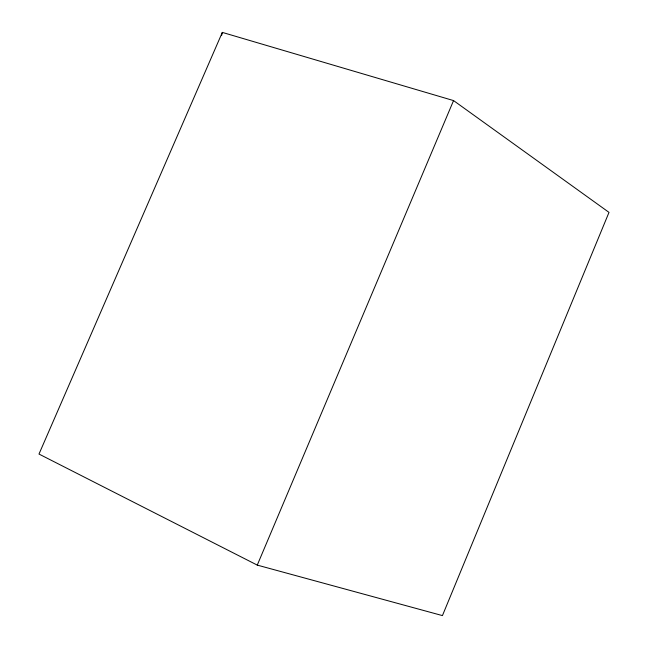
<?xml version="1.0" encoding="UTF-8"?>
<svg xmlns="http://www.w3.org/2000/svg" width="648" height="648" viewBox="0 0 648 648"><rect width="100%" height="100%" fill="white"/><g stroke="black" fill="none" stroke-linecap="round" stroke-linejoin="round"><path stroke-width="0.97" d="M221.665 35.348L222.321 32.4L453.551 100.586L609.007 212.382L442.43 615.6L257.264 565.105L38.993 454.054L222.321 32.4M257.264 565.105L453.551 100.586"/></g></svg>
